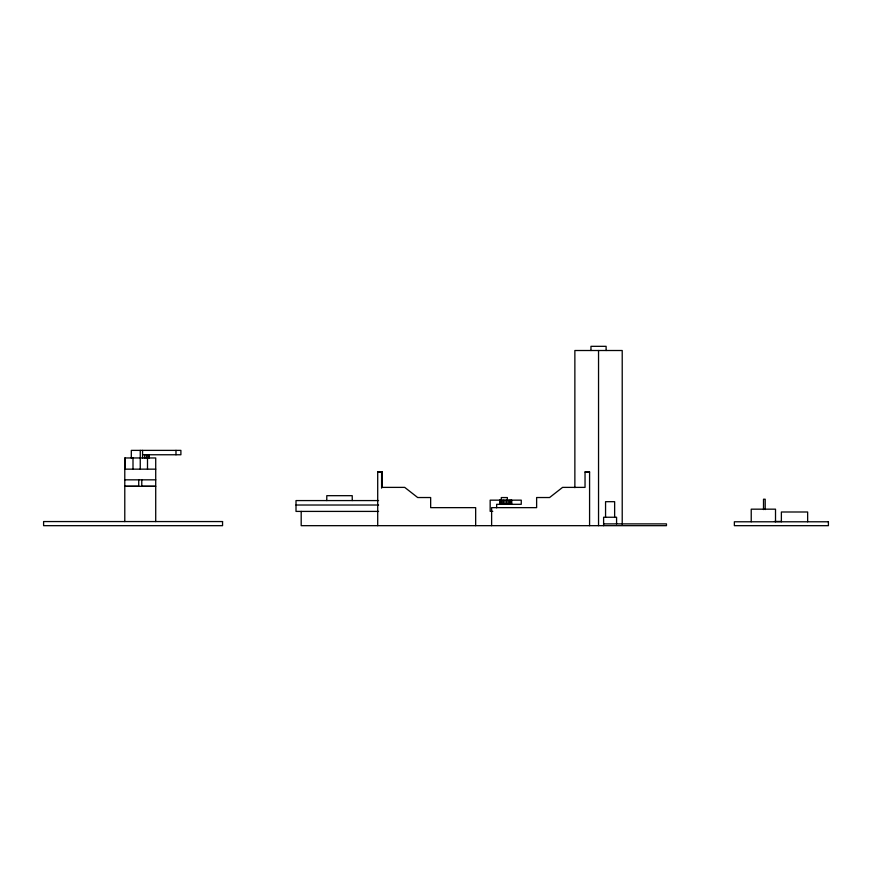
<?xml version="1.0" encoding="UTF-8"?>
<svg xmlns="http://www.w3.org/2000/svg" width="872" height="872" viewBox="0 0 872 872"><rect width="100%" height="100%" fill="white"/><g stroke="black" fill="none" stroke-linecap="round" stroke-linejoin="round"><path stroke-width="1.31" d="M377.707 525.674L377.707 471.981L382.241 471.981L382.241 487.383L404.717 487.383L417.688 497.531L430.659 497.531L430.659 507.646L475.665 507.646L475.665 525.674M589.581 525.674L589.581 471.981L585.036 471.981L585.036 487.383L562.571 487.383L549.6 497.531L536.629 497.531L536.629 507.646L491.623 507.646L491.623 525.674M142.561 454.759L180.896 454.759L180.896 450.377L131.312 450.377L131.312 458.105M124.783 469.158L155.717 469.158M377.707 471.981L382.241 471.981M585.036 471.981L589.581 471.981M124.783 479.829L155.717 479.829M378.579 500.572L296.011 500.572L296.011 511.406L378.579 511.406M296.011 505.019L378.579 505.019M492.756 511.341L490.162 511.341L490.162 500.157L521.26 500.157L521.26 504.31L496.648 504.31L496.648 507.82M774.456 521.456L781.105 521.456M603.609 523.887L666.459 523.887L666.459 525.674L301.189 525.674L301.189 511.406M807.646 521.783L807.646 511.995L781.377 511.995L781.377 521.783M775.513 521.783L775.513 509.172L751.228 509.172L751.228 521.783M765.202 509.575L765.202 499.22L763.512 499.22L763.512 509.575M622.216 524.312L622.216 350.511L574.866 350.511L574.866 487.655M616.58 523.887L616.58 517.249L603.609 517.249L603.609 525.674M614.64 517.249L614.64 501.683L605.56 501.683L605.56 517.249M606.116 350.511L606.116 346.326L590.965 346.326L590.965 350.511M598.541 350.511L598.541 525.674M511.744 500.157L511.755 504.31M511.352 500.157L511.352 504.31M510.567 500.157L510.567 504.31M509.455 500.157L509.455 504.31M508.082 500.157L508.082 504.31M507.351 500.157L507.351 497.563L501.291 497.563L501.291 500.157M506.545 500.157L506.545 504.31M504.953 500.157L504.953 504.31M503.417 500.157L503.417 504.31M502.043 500.157L502.043 504.31M500.91 500.157L500.91 504.31M500.103 500.157L500.103 504.31M499.678 500.157L499.678 504.31M381.598 471.992L381.598 488.146M352.233 500.572L352.233 495.678L326.782 495.678L326.782 500.572M175.981 450.377L175.981 454.759M155.717 521.598L155.717 457.964L124.783 457.964L124.783 521.598M149.177 454.759L149.177 458.432M148.872 454.759L148.872 458.432M147.978 454.759L147.978 458.432M147.499 457.964L147.499 469.158M146.561 454.759L146.561 458.432M144.708 454.759L144.708 458.432M142.561 450.377L142.561 458.432M141.776 479.829L141.776 486.282L155.717 486.314L124.783 486.314L138.724 486.26L138.724 479.829M140.25 450.377L140.25 469.158M133.002 457.964L133.002 469.158M125.023 457.964L125.023 469.158M222.556 521.554L43.6 521.554L43.6 525.674L222.556 525.674L222.556 521.554M828.4 521.783L734.366 521.783L734.366 525.674L828.4 525.674L828.4 521.783"/></g></svg>
